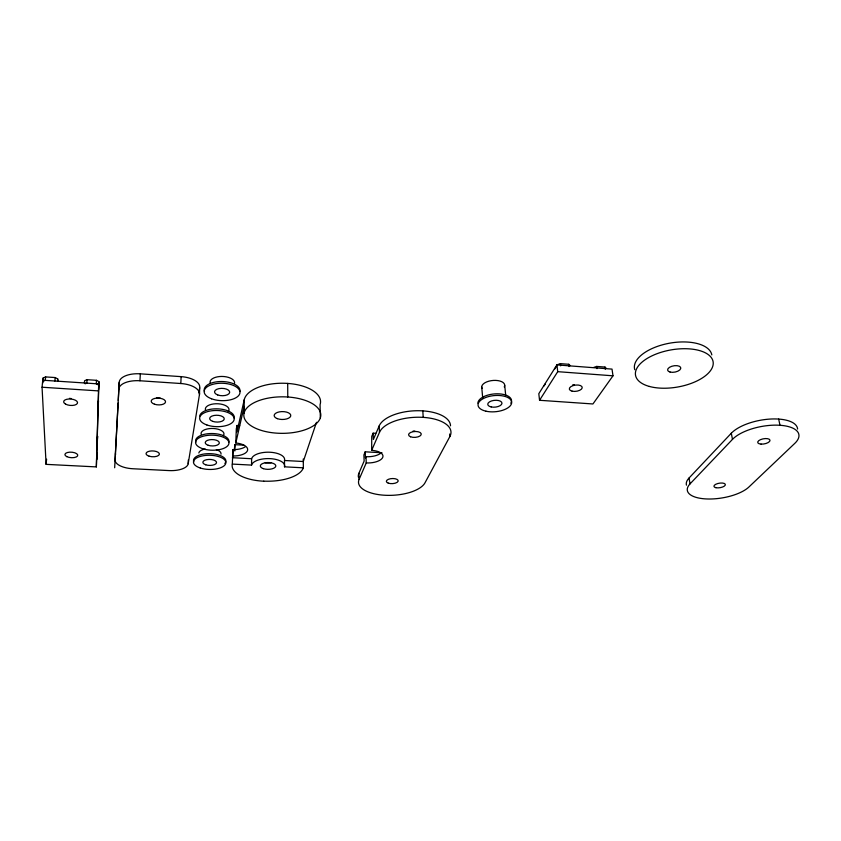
<?xml version="1.0" encoding="UTF-8"?>
<svg xmlns="http://www.w3.org/2000/svg" width="841" height="841" viewBox="0 0 841 841"><rect width="100%" height="100%" fill="white"/><g stroke="black" fill="none" stroke-linecap="round" stroke-linejoin="round"><path stroke-width="1.26" d="M245.173 446.886A14.602 6.612 0.8 0 1 232.957 449.62L232.326 464.085L251.554 465.094L251.627 458.734A16.557 7.348 -0.1 0 1 270.14 452.248A16.557 7.348 -0.1 0 1 284.489 460.5L303.286 461.509L316.489 422.308M244.048 413.162L244.237 399.738A38.276 18.502 0 0 1 287.412 383.401A38.276 18.502 0 0 1 320.074 404.668L320.326 417.924A38.497 18.26 -0.1 0 1 258.008 429.278A38.497 18.26 -0.1 0 1 268.626 398.035A38.497 18.26 -0.1 0 1 320.326 417.924M234.176 450.387L234.944 444.668L243.837 445.162M234.839 450.986L234.944 444.668M251.627 458.734L232.442 457.704L232.841 455.98A14.644 6.57 0.7 0 0 247.601 450.219A14.644 6.57 0.7 0 0 235.806 442.986L236.31 428.847L237.067 425.462L239.674 425.609M237.067 425.462L236.962 431.906L244.237 399.738M232.841 455.98L232.957 449.62M96.358 466.902L98.702 383.916L42.754 380.206L42.05 387.228L46.108 464.358L96.358 466.902L98.944 381.667L96.505 380.321L87.065 379.69L84.594 380.71L84.405 383.002M98.944 381.667L98.565 389.562M118.129 403.091L115.07 459.943A18.428 7.968 2.6 0 0 132.91 468.752L169.041 470.582A18.197 7.905 1.9 0 0 188.184 463.759L199.464 394.566L199.695 387.764A20.026 9.735 2.6 0 0 181.12 376.642L140.342 373.835A20.321 9.819 3.6 0 0 119.201 382.392L114.67 467.764M188.184 463.759L188.321 459.953M199.464 394.566A20.089 9.671 2.5 0 0 180.836 383.517L181.12 376.642M118.266 400.495L119.201 382.392M118.739 389.278A20.384 9.756 3.5 0 1 139.942 380.763L140.342 373.835M98.208 404.153L98.471 400.789L98.113 408.4M97.356 439.465L97.598 436.216L97.262 443.312M96.957 455.854L97.188 452.658L96.862 459.512M96.505 380.321L96.242 383.748L98.681 385.094M87.065 379.69L86.781 383.128L85.13 383.801M57.524 381.215L57.735 378.923L55.212 377.556L45.614 376.915L43.175 377.945L42.817 381.404L45.267 380.374L45.614 376.915M46.108 464.358L46.602 459.154M54.875 381.015L55.212 377.556M198.854 392.926L199.695 387.764M235.806 442.986L244.142 406.434A38.381 18.386 -0.1 0 0 244.069 410.051M381.972 452.763L365.215 451.817L363.911 454.907L364.132 461.068L358.886 473.315A33.661 14.623 -2.9 0 0 358.392 477.162M375.727 433.325L373.131 433.168L371.743 436.437L371.669 450.366A14.076 6.297 -2.3 0 1 382.718 457.399A14.076 6.297 -2.3 0 1 366.234 462.918L359.096 479.412A33.745 14.518 -2.9 0 0 385.199 495.275A33.745 14.518 -2.9 0 0 425.02 482.766L449.861 436.563L449.672 434.03M381.215 452.815A14.034 6.339 -2.3 0 1 366.003 456.695L365.446 457.998L365.215 451.817M450.513 425.819A36.068 16.831 -3.4 0 0 417.924 410.723A36.068 16.831 -3.4 0 0 379.196 425.903L373.383 439.465L373.131 433.168M371.669 450.366L379.48 432.316L379.196 425.903M556.91 364.899L538.808 393.693L539.554 400.284L592.937 403.964L612.994 375.811L612.017 369.104L556.91 364.899L557.73 371.669L539.554 400.284M544.064 385.945L545.399 383.811M554.618 369.157L557.446 364.668L560.39 363.648L568.789 364.29L570.219 365.635M686.456 485.152A32.788 13.078 -9.2 0 1 689.031 478.035L731.302 433.241A35.343 14.823 -10.6 0 1 769.883 419.081A35.343 14.823 -10.6 0 1 797.604 429.057M690.03 483.88L732.479 439.37A35.438 14.718 -10.5 0 1 779.786 425.262A35.438 14.718 -10.5 0 1 794.84 443.323L748.9 487.013A32.862 12.983 -9.2 0 1 705.998 498.923A32.862 12.983 -9.2 0 1 690.04 483.89L689.031 478.035M593.757 367.433L596.711 366.434L604.984 367.065L606.329 368.4M251.554 465.094A16.61 7.296 -0.2 0 1 270.119 458.639A16.61 7.296 -0.2 0 1 284.51 466.829L303.359 467.817L303.254 459.007M42.05 387.228L98.166 390.876M139.942 380.763L180.836 383.517M557.73 371.669L612.994 375.811M778.671 419.07L779.996 425.273M731.302 433.241L732.479 439.37M604.984 367.065L605.299 369.273M596.711 366.434L597.015 368.642M568.789 364.29L569.073 366.508M560.39 363.648L560.663 365.867M504.726 385.472L505.693 395.27M481.714 386.902L482.692 397.93M422.813 410.871L423.212 417.367M43.175 377.945L43.28 380.227M42.754 380.206L42.891 382.802M366.003 456.695L366.234 462.918M358.886 473.315L359.096 479.412M57.735 378.923L57.808 381.183M287.696 383.422L287.769 396.994M284.489 460.5L284.51 466.829M634.755 369.704A39.264 18.965 -10 0 1 668.616 343.37A39.264 18.965 -10 0 1 711.812 354.902M574.424 384.768A6.486 3.154 -7.5 0 1 572.784 384.757M160.221 398.098A7.17 3.427 3 0 1 156.531 397.856M115.606 454.582A18.386 8.021 2.7 0 1 115.501 453.53M263.738 481.21A35.806 15.727 -0.2 0 1 232.326 464.085M303.349 467.817A35.806 15.622 -0.2 0 1 263.759 481.126M271.096 462.76A7.727 3.427 -0.1 0 1 265.209 462.781M379.48 432.327A36.174 16.715 -3.4 0 1 422.96 417.357A36.174 16.715 -3.4 0 1 449.861 436.563M414.771 431.012A6.35 2.965 -3.4 0 1 413.131 431.023M71.254 398.56A6.938 3.227 4.9 0 1 69.477 398.34M210.218 383.307A12.289 6.055 1.6 0 1 221.856 376.442A12.289 6.055 1.6 0 1 234.544 383.391M204.5 391.454A17.903 8.725 1.6 0 1 221.435 381.52A17.903 8.725 1.6 0 1 239.916 391.549M205.519 410.135A11.858 5.624 1.5 0 1 218.239 403.785A11.858 5.624 1.5 0 1 228.279 411.564M199.759 415.959A17.262 8.095 1.4 0 1 218.523 408.884A17.262 8.095 1.4 0 1 234.134 418.072M201.262 434.45A11.459 5.246 1.3 0 1 213.519 428.5A11.459 5.246 1.3 0 1 223.264 435.722M195.911 442.198A16.683 7.548 1.2 0 1 211.564 433.525A16.683 7.548 1.2 0 1 228.91 442.103M193.787 461.856A16.2 7.117 1.1 0 1 211.07 453.698A16.2 7.117 1.1 0 1 224.883 463.486M198.833 452.973A11.133 4.941 1.2 0 1 205.183 448.989M216.337 449.609A11.133 4.941 1.2 0 1 221.004 454.182M477.888 403.165A16.883 8.105 -5.4 0 1 497.241 393.798A16.883 8.105 -5.4 0 1 510.813 403.207M482.072 388.353A11.553 5.677 -5.4 0 1 493.436 380.426A11.553 5.677 -5.4 0 1 504.253 386.965M670.067 372.058A6.686 3.206 -9.9 0 0 680.726 368.589A6.686 3.206 -9.9 0 0 671.77 366.287A6.686 3.206 -9.9 0 0 670.067 372.058M649.368 386.44A39.369 18.849 -9.9 0 0 712.663 366.602A39.369 18.849 -9.9 0 0 660.91 352.358A39.369 18.849 -9.9 0 0 649.368 386.44M572.101 391.16A6.507 3.133 -7.4 0 0 582.214 387.817A6.507 3.133 -7.4 0 0 573.005 385.63A6.507 3.133 -7.4 0 0 572.101 391.16M149.109 456.19A6.675 2.922 2.3 0 0 159.391 454.224A6.675 2.922 2.3 0 0 149.698 451.144A6.675 2.922 2.3 0 0 149.109 456.19M154.439 404.195A7.191 3.406 2.9 0 0 165.54 401.977A7.191 3.406 2.9 0 0 155.133 398.329A7.191 3.406 2.9 0 0 154.439 404.195M761.073 444.111A6.234 2.586 -10.5 0 0 770.009 440.274A6.234 2.586 -10.5 0 0 760.527 439.643A6.234 2.586 -10.5 0 0 761.073 444.111M715.954 487.706A5.782 2.281 -9.2 0 0 725.278 485.099A5.782 2.281 -9.2 0 0 717.73 483.533A5.782 2.281 -9.2 0 0 715.954 487.706M263.37 468.658A7.748 3.396 -0.2 0 0 275.753 466.366A7.748 3.396 -0.2 0 0 265.104 462.813A7.748 3.396 -0.2 0 0 263.37 468.658M277.33 418.65A8.326 3.953 -0.1 0 0 290.702 416.074A8.326 3.953 -0.1 0 0 279.349 411.88A8.326 3.953 -0.1 0 0 277.33 418.65M410.566 436.784A6.36 2.943 -3.4 0 0 421.099 434.829A6.36 2.943 -3.4 0 0 413.078 431.706A6.36 2.943 -3.4 0 0 410.566 436.784M388.279 483.144A5.94 2.555 -2.9 0 0 398.056 481.399A5.94 2.555 -2.9 0 0 390.455 478.729A5.94 2.555 -2.9 0 0 388.279 483.144M66.796 456.642A6.444 2.765 3.9 0 0 77.551 455.98A6.444 2.765 3.9 0 0 69.656 452.164A6.444 2.765 3.9 0 0 66.796 456.642M65.703 404.185A6.959 3.206 4.8 0 0 77.309 403.491A6.959 3.206 4.8 0 0 68.783 399.002A6.959 3.206 4.8 0 0 65.703 404.185M217.693 394.944A7.569 3.679 1.5 0 0 229.646 392.568A7.569 3.679 1.5 0 0 218.986 388.626A7.569 3.679 1.5 0 0 217.693 394.944M211.533 398.792A17.924 8.715 1.5 0 0 239.885 393.241A17.924 8.715 1.5 0 0 214.802 383.843A17.924 8.715 1.5 0 0 211.533 398.792M212.72 421.362A7.296 3.417 1.4 0 0 224.221 419.123A7.296 3.417 1.4 0 0 213.919 415.496A7.296 3.417 1.4 0 0 212.72 421.362M206.823 424.947A17.272 8.084 1.4 0 0 234.113 419.722A17.272 8.084 1.4 0 0 209.851 411.07A17.272 8.084 1.4 0 0 206.823 424.947M208.221 445.299A7.054 3.185 1.2 0 0 219.312 443.175A7.054 3.185 1.2 0 0 209.335 439.822A7.054 3.185 1.2 0 0 208.221 445.299M202.544 448.663A16.694 7.537 1.2 0 0 228.878 443.722A16.694 7.537 1.2 0 0 205.372 435.712A16.694 7.537 1.2 0 0 202.544 448.663M200.253 467.995A16.21 7.106 1.1 0 0 225.798 463.275A16.21 7.106 1.1 0 0 202.933 455.79A16.21 7.106 1.1 0 0 200.253 467.995M205.751 464.81A6.854 3.007 1.1 0 0 216.515 462.792A6.854 3.007 1.1 0 0 206.812 459.649A6.854 3.007 1.1 0 0 205.751 464.81M485.982 411.196A16.894 8.095 -5.4 0 0 511.696 402.702A16.894 8.095 -5.4 0 0 486.918 397.068A16.894 8.095 -5.4 0 0 485.982 411.196M491.155 406.928A7.138 3.417 -5.4 0 0 501.972 403.302A7.138 3.417 -5.4 0 0 491.459 400.968A7.138 3.417 -5.4 0 0 491.155 406.928"/></g></svg>
